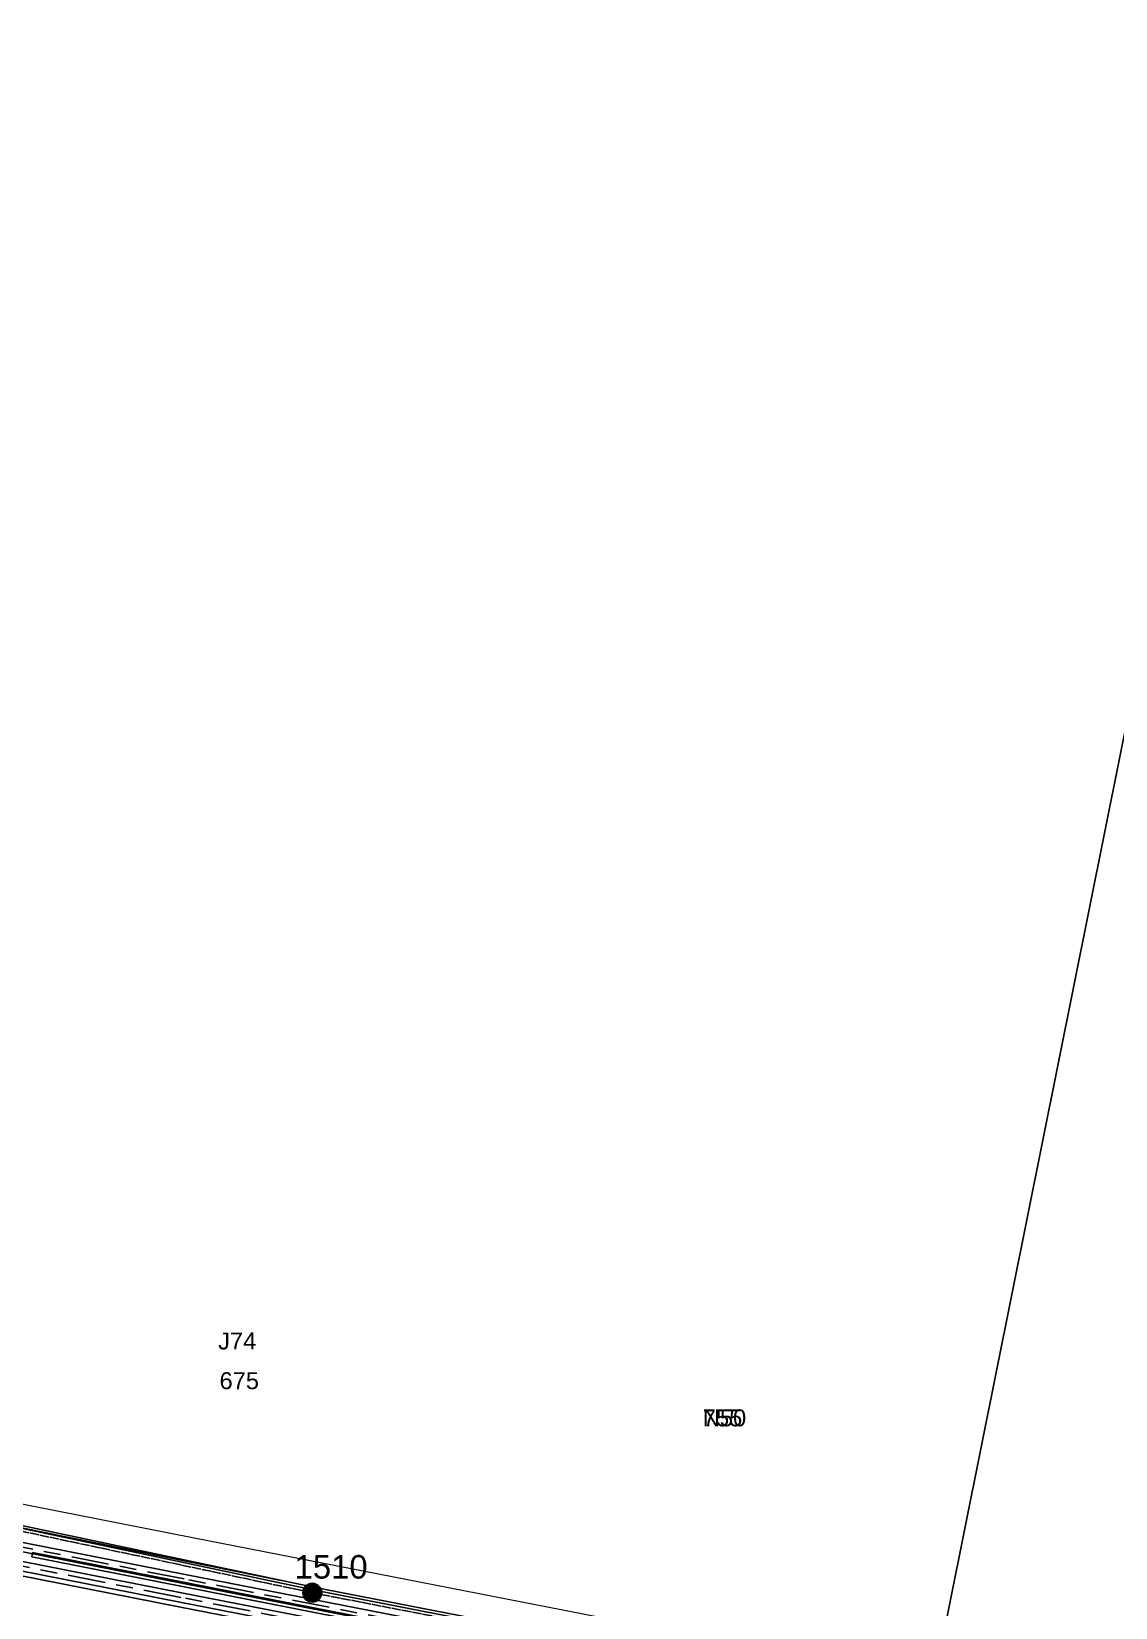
# Model space of a CAD drawing. Header units: metres. Extents: x 309024 to 312074, y 6251331 to 6253790.
# Drawn here: x 310877.1 to 310992.4, y 6252651.8 to 6252819.4 of the extents above; entities that cross this region are included whole.
import ezdxf
from ezdxf.enums import TextEntityAlignment as Align

# ---------------------------------------------------------------- set-up
doc = ezdxf.new("R2010")
doc.units = ezdxf.units.M
doc.linetypes.add('Cable Exist OH', pattern=[1, 1, 0])
doc.linetypes.add('Cable Exist UG', pattern=[8.2, 4, -1.2, 1.8, -1.2])
doc.layers.get('0').update_dxf_attribs({"color": 6})
doc.layers.add('Cadastre Land Parcels_SP_EXT', color=9, linetype='Continuous', lineweight=5)
for name, color, linetype in [('Duct_SP_EXT', 7, 'Continuous'), ('Mains_HV_EXT', 7, 'Continuous'), ('Mains_TR_EXT', 7, 'Continuous'), ('OH_Details_SP_MISC', 7, 'Continuous'), ('SupportsOH_SP_TR_HV_LV_SL_EXT', 7, 'Continuous')]:
    doc.layers.add(name, color=color, linetype=linetype)
doc.layers.get('0').freeze()
doc.styles.add('POLE_LABEL', font='arial.ttf')
doc.styles.get("Standard").update_dxf_attribs({"font": 'arial.ttf'})
doc.linetypes.add('Cable E OH', pattern='A,9.4,["E",Standard,S=1.7,R=0,X=0,Y=-1],0', length=9.4)
doc.linetypes.add('Cable E UG', pattern='A,6,-0.5,["E",Standard,S=1.7,R=0,X=0.5,Y=-1],-2.9', length=9.4)
doc.linetypes.add('Cable P UG', pattern='A,6,-0.5,["P",Standard,S=1.7,R=0,X=0.5,Y=-1],-2.9', length=9.4)

# ---------------------------------------------------------------- blocks, each defined once
blk = doc.blocks.new('POLE_EXT')
blk.add_hatch(color=256).paths.add_polyline_path([(-1, 0, 1), (1, 0, 1)])
blk.add_lwpolyline([(-1, 0, 1), (1, 0, 1)], format="xyb", close=True)
for tag, height, flags, p in [('pNumber', 2.5, 8, (-17.84, 2.07)), ('OWNED_BY', 0.2, 9, (1.35, -0.4)), ('SPECIAL_USE', 0.2, 9, (1.35, -0.8)), ('STATE', 0.2, 9, (1.35, -1)), ('cLV', 0.2, 9, (1.35, -1.4)), ('hDepth', 0.2, 9, (1.35, -1.6)), ('PARENT', 0.2, 9, (1.35, -0.6)), ('USAGE', 0.2, 9, (1.35, -1.2)), ('hDia', 0.2, 9, (1.35, -1.8)), ('cHV', 0.2, 9, (1.35, -2)), ('cLinedev', 0.2, 9, (1.35, -3.4)), ('LBRACKET', 0.2, 9, (1.35, -2.2)), ('LExisting', 0.2, 9, (1.35, -2.4)), ('LANTNUMBER', 0.2, 9, (1.35, -2.6)), ('LOther', 0.2, 9, (1.35, -2.8)), ('LRemove', 0.2, 9, (1.35, -3)), ('LEGEND', 0.2, 9, (1.35, -3.2)), ('pExisting', 0.2, 9, (1.35, -3.8)), ('pFooting', 0.2, 9, (1.35, -4.4)), ('pNew', 0.2, 9, (1.35, -4.6)), ('pRelocate', 0.2, 9, (1.35, -5)), ('LOCATION', 0.2, 9, (1.35, -3.6)), ('PFNUMBER', 0.2, 9, (1.35, -4)), ('NEWPFNUMBER', 0.2, 9, (1.35, -4.2)), ('pRemove', 0.2, 9, (1.35, -5.2)), ('pReplace', 0.2, 9, (1.35, -5.4)), ('pStay', 0.2, 9, (1.35, -5.6)), ('pType', 0.2, 9, (1.35, -5.8)), ('cspan', 0.2, 9, (1.35, -6)), ('STREETNAME', 0.2, 9, (1.35, -6.2)), ('SUBURB', 0.2, 9, (1.35, -6.4)), ('NOTES', 0.2, 9, (1.35, -6.6)), ('OPERATED_BY', 0.2, 9, (1.36, -7.01)), ('MAINTAINED_BY', 0.2, 9, (1.36, -6.81))]:
    blk.add_attdef(tag, text='', height=height, dxfattribs=dict(flags=flags)).set_placement(p, align=Align.MIDDLE_LEFT)
at = {"style": 'POLE_LABEL'}
for tag, height, flags, p in [('ASSET_NUM', 2.5, 8, (2, 2)), ('STRUCTURE_PLANT_NUMBER', 0.2, 9, (1.35, 0.03)), ('STREET_CODE', 0.2, 9, (1.35, -0.2))]:
    blk.add_attdef(tag, text='', height=height, dxfattribs=dict(at, flags=flags)).set_placement(p, align=Align.MIDDLE_LEFT)
at = {"flags": 1}
blk.add_attdef('Z', (1.35, -7.33), '', height=0.2, dxfattribs=at)

msp = doc.modelspace()

# ---------------------------------------------------------------- linework, layer by layer
at = {"layer": 'Cadastre Land Parcels_SP_EXT', "linetype": 'Continuous'}
for points in [[(311052.36, 6253038.38), (311012.7, 6253046.02), (310933.93, 6253061.35), (310894.27, 6253068.98), (310864.34, 6253074.8), (310819.11, 6252878.66), (310773.99, 6252682.89), (310814.9, 6252674.87), (310854.84, 6252667.02), (310894.24, 6252659.26), (310933.8, 6252651.53), (310973.06, 6252643.79), (311012.67, 6252841.11), (311052.36, 6253038.38)], [(311111.85, 6252821.87), (311091.56, 6252825.85), (311072.23, 6252829.55), (311052.16, 6252833.46), (311012.67, 6252841.11), (310973.06, 6252643.79), (311032.6, 6252632.15), (311072.07, 6252624.41), (311111.85, 6252821.87)]]:
    msp.add_lwpolyline(points, close=True, dxfattribs=at)
at = {"layer": 'Duct_SP_EXT'}
for p, q in [((310877.16, 6252657.19), (310877.2, 6252657.42)), ((310877.16, 6252657.19), (310970.01, 6252638.96)), ((310877.25, 6252657.66), (310877.2, 6252657.42)), ((310877.25, 6252657.66), (310970.09, 6252639.44))]:
    msp.add_line(p, q, dxfattribs=at)
at = {"layer": 'Mains_HV_EXT', "linetype": 'Cable E UG'}
for points in [[(310974.8, 6252574.88), (310986.46, 6252636.08), (310972.1, 6252638.89), (310932.84, 6252646.62), (310893.28, 6252654.36), (310853.88, 6252662.12), (310813.94, 6252669.97), (310773.05, 6252677.98), (310767.75, 6252679.29), (310766.85, 6252680.57), (310766.12, 6252682.65), (310765.71, 6252687.29), (310769.32, 6252703.26), (310774.14, 6252724.77), (310779.95, 6252749.75), (310784.19, 6252768.12), (310789.81, 6252792), (310809.95, 6252880.11), (310820.19, 6252924.74), (310826.51, 6252952.16), (310833.18, 6252982.74), (310837.86, 6252991.95), (310840.78, 6253004.57)], [(311114.34, 6252563.33), (311123, 6252608.31), (311120.95, 6252608.71), (311070.91, 6252618.53), (311031.45, 6252626.26), (310971.91, 6252637.9), (310932.64, 6252645.64), (310893.08, 6252653.38), (310853.68, 6252661.13), (310813.74, 6252668.99), (310766.72, 6252678.21), (310747.27, 6252680.43), (310693.2, 6252687.68), (310663.62, 6252691.61), (310647.14, 6252693.81), (310633.46, 6252695.66), (310604.19, 6252699.51), (310574.29, 6252703.53), (310570.09, 6252704.1), (310445.86, 6252720.77), (310429.42, 6252722.97), (310427.21, 6252713.59), (310404.23, 6252612.52)]]:
    msp.add_lwpolyline(points, dxfattribs=at)
at = {"layer": 'Mains_HV_EXT', "linetype": 'Cable P UG'}
for points in [[(310811.9, 6252879.66), (310791.76, 6252791.55), (310786.14, 6252767.67), (310781.9, 6252749.3), (310776.09, 6252724.32), (310771.28, 6252702.82), (310767.73, 6252687.16), (310768.09, 6252683.07), (310768.64, 6252681.5), (310769.28, 6252680.59), (310769.57, 6252680.31), (310770.02, 6252679.87), (310773.22, 6252678.97), (310814.13, 6252670.95), (310854.07, 6252663.1), (310893.47, 6252655.34), (310933.03, 6252647.61), (310972.29, 6252639.87), (310987.63, 6252636.87), (310974.73, 6252569.18), (310969.09, 6252558.07)], [(310784.19, 6252744.98), (310773.91, 6252682.74), (310836.07, 6252668.68), (310907.04, 6252653.68), (310972.65, 6252640.92)], [(311113.36, 6252563.54), (311121.83, 6252607.52), (311120.76, 6252607.73), (311070.72, 6252617.54), (311031.26, 6252625.28), (310971.71, 6252636.92), (310932.45, 6252644.66), (310892.89, 6252652.39), (310853.49, 6252660.15), (310813.55, 6252668.01), (310772.74, 6252676.01), (310747.09, 6252678.95), (310693, 6252686.19), (310663.42, 6252690.12), (310646.94, 6252692.33), (310633.26, 6252694.17), (310604, 6252698.03), (310574.09, 6252702.05), (310569.89, 6252702.61), (310569.89, 6252702.61), (310445.66, 6252719.28), (310430.57, 6252721.3), (310428.67, 6252713.25), (310405.64, 6252611.93)], [(311112.87, 6252563.63), (311121.25, 6252607.13), (311120.66, 6252607.24), (311070.62, 6252617.05), (311031.16, 6252624.79), (310971.62, 6252636.43), (310932.36, 6252644.17), (310892.8, 6252651.9), (310853.39, 6252659.66), (310813.46, 6252667.51), (310772.67, 6252675.51), (310747.03, 6252678.45), (310692.93, 6252685.7), (310663.35, 6252689.63), (310646.87, 6252691.83), (310633.19, 6252693.68), (310603.93, 6252697.53), (310574.03, 6252701.55), (310569.82, 6252702.12), (310445.6, 6252718.78), (310430.95, 6252720.74), (310429.16, 6252713.14), (310406.11, 6252611.73)]]:
    msp.add_lwpolyline(points, dxfattribs=at)
at = {"layer": 'Mains_HV_EXT', "linetype": 'Cable E OH'}
msp.add_lwpolyline([(310784.19, 6252744.98), (310774.25, 6252682.97), (310836.14, 6252668.98), (310907.1, 6252653.97), (310972.7, 6252641.21)], dxfattribs=at)
at = {"layer": 'Mains_TR_EXT', "linetype": 'Cable Exist UG'}
for points in [[(311113.62, 6252562.25), (311122.42, 6252607.92), (311120.85, 6252608.22), (311120.85, 6252608.22), (311070.82, 6252618.03), (311031.36, 6252625.77), (310971.81, 6252637.41), (310932.55, 6252645.15), (310892.99, 6252652.89), (310853.59, 6252660.64), (310813.65, 6252668.5), (310772.82, 6252676.5), (310747.15, 6252679.44), (310693.07, 6252686.69), (310663.48, 6252690.62), (310647, 6252692.82), (310633.33, 6252694.67), (310604.06, 6252698.52), (310574.16, 6252702.54), (310569.96, 6252703.11)], [(310975.29, 6252574.78), (310987.05, 6252636.47), (310987.05, 6252636.47), (310972.19, 6252639.38), (310932.93, 6252647.12), (310893.37, 6252654.85), (310863.31, 6252660.77)]]:
    msp.add_lwpolyline(points, dxfattribs=at)
at = {"layer": 'Mains_TR_EXT', "linetype": 'Cable Exist OH'}
msp.add_lwpolyline([(310972.59, 6252640.62), (310906.98, 6252653.39), (310836.01, 6252668.39), (310773.57, 6252682.51)], dxfattribs=at)
at = {"layer": 'OH_Details_SP_MISC', "color": 7, "linetype": 'Continuous', "flags": 128}
msp.add_lwpolyline([(310771.74, 6252681.81), (310836.01, 6252668.39), (310903.68, 6252654.69)], dxfattribs=at)

# ---------------------------------------------------------------- block references
at = {"layer": 'SupportsOH_SP_TR_HV_LV_SL_EXT'}
ref = msp.add_blockref('POLE_EXT', (310906.98, 6252653.39), dxfattribs=at)
ref.add_attrib('ASSET_NUM', '1510', dxfattribs={"layer": '0', "height": 2.5, "style": 'POLE_LABEL'}).set_placement((310908.98, 6252654.14), align=Align.BOTTOM_CENTER)

# ---------------------------------------------------------------- texts
at = {"layer": 'Mains_HV_EXT'}
for s in ['755', 'N50']:
    msp.add_text(s, height=1.8, dxfattribs=at).set_placement((310948.5, 6252671.08))
at = {"layer": 'Mains_TR_EXT'}
msp.add_text('J74', height=1.8, rotation=0.1095, dxfattribs=at).set_placement((310896.97, 6252679.25))
msp.add_text('675', height=1.8, dxfattribs=at).set_placement((310897.12, 6252675.03))

doc.saveas('drawing.dxf')
